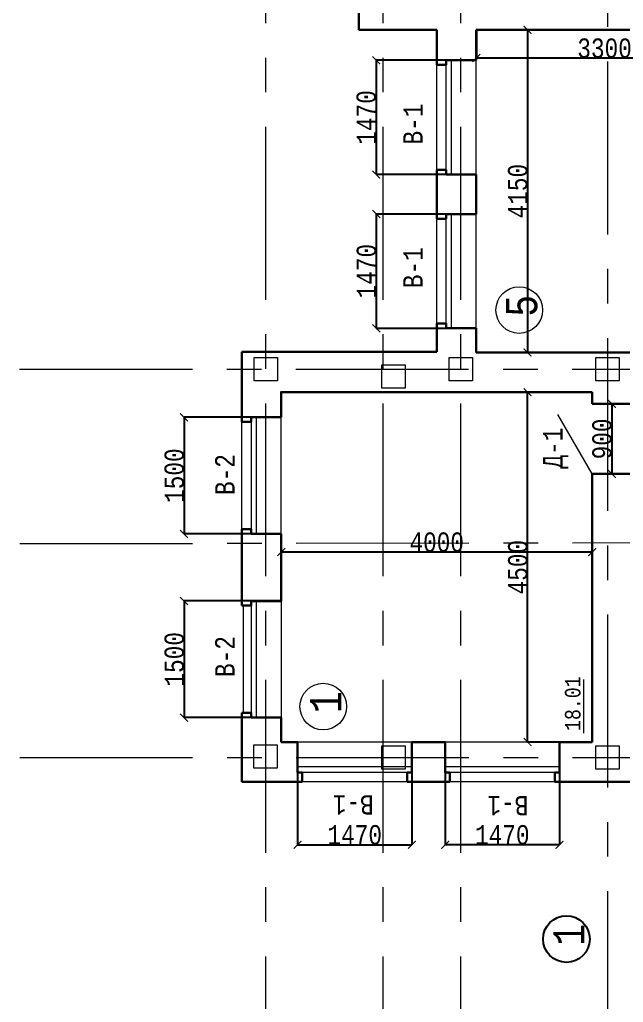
# Model space of a CAD drawing. Header units: millimetres. Extents: x -689206 to 4969298, y -1019800 to 703299.
# Drawn here: x -182620 to -174851, y -475862 to -463225 of the extents above; entities that cross this region are included whole.
import ezdxf

# ---------------------------------------------------------------- set-up
doc = ezdxf.new("R2010")
doc.units = ezdxf.units.MM
doc.linetypes.add('осеваяX2', pattern=[101.6, 63.5, -12.7, 12.7, -12.7])
for name, color, linetype, lineweight in [('несущие', 7, 'Continuous', 30), ('РАЗМЕРЫ', 7, 'Continuous', 9), ('Слой1', 7, 'Continuous', 30), ('стены', 7, 'Continuous', 20)]:
    doc.layers.add(name, color=color, linetype=linetype, lineweight=lineweight)
doc.layers.add('четотам', color=7, linetype='Continuous')
doc.styles.add('Аннотативный', font='isocteur.ttf', dxfattribs={"width": 0.7, "height": 250})
doc.dimstyles.new('Аннотативный', dxfattribs={"dimscale": 0, "dimtxt": 250, "dimasz": 100, "dimexe": 1.25, "dimexo": 0.625, "dimtad": 1, "dimdec": 0, "dimtxsty": 'Аннотативный', "dimblk": 'ARCHTICK', "dimcen": 2.5, "dimadec": 0, "dimazin": 0, "dimtfac": 1, "dimtdec": 0, "dimtmove": 0, "dimatfit": 3, "dimfxl": 1, "dimarcsym": 0})

# ---------------------------------------------------------------- blocks, each defined once
blk = doc.blocks.new('_ArchTick')
at = {"color": 0, "linetype": 'ByBlock', "const_width": 0.15}
blk.add_lwpolyline([(-0.5, -0.5), (0.5, 0.5)], dxfattribs=at)
blk = doc.blocks.new('*D3008')
at = {"layer": 'Defpoints', "color": 0, "lineweight": 30, "transparency": 16777216}
for p in [(-176743, -463356), (-173443, -463356), (-176743, -463720)]:
    blk.add_point(p, dxfattribs=at)
at = {"layer": 'стены', "color": 0, "lineweight": -2, "transparency": 16777216}
for p, q in [((-176743, -463356), (-176743, -463721)), ((-173443, -463356), (-173443, -463721)), ((-173443, -463720), (-176743, -463720))]:
    blk.add_line(p, q, dxfattribs=at)
at = {"layer": 'стены', "color": 0, "lineweight": -2, "transparency": 16777216, "xscale": 100, "yscale": 100, "zscale": 100, "rotation": 180}
blk.add_blockref('_ArchTick', (-176743, -463720), dxfattribs=at)
at = {"layer": 'стены', "color": 0, "lineweight": -2, "transparency": 16777216, "xscale": 100, "yscale": 100, "zscale": 100}
blk.add_blockref('_ArchTick', (-173443, -463720), dxfattribs=at)
at = {"layer": 'стены', "color": 0, "lineweight": 5, "transparency": 16777216, "insert": (-175093, -463594), "char_height": 250, "attachment_point": 5, "style": 'Аннотативный'}
blk.add_mtext('3300', dxfattribs=at)
blk = doc.blocks.new('*D3009')
at = {"layer": 'Defpoints', "color": 0, "lineweight": 30, "transparency": 16777216}
for p in [(-176743, -463356), (-176743, -467506), (-176084, -467506)]:
    blk.add_point(p, dxfattribs=at)
at = {"layer": 'стены', "color": 0, "lineweight": -2, "transparency": 16777216}
for p, q in [((-176743, -463356), (-176083, -463356)), ((-176084, -463356), (-176084, -467506)), ((-176743, -467506), (-176083, -467506))]:
    blk.add_line(p, q, dxfattribs=at)
at = {"layer": 'стены', "color": 0, "lineweight": -2, "transparency": 16777216, "xscale": 100, "yscale": 100, "zscale": 100}
for p, rotation in [((-176084, -463356), 90), ((-176084, -467506), 270)]:
    blk.add_blockref('_ArchTick', p, dxfattribs=dict(at, rotation=rotation))
at = {"layer": 'стены', "color": 0, "lineweight": 5, "transparency": 16777216, "insert": (-176209, -465431), "char_height": 250, "attachment_point": 5, "rotation": 90, "style": 'Аннотативный'}
blk.add_mtext('4150', dxfattribs=at)
blk = doc.blocks.new('*D3023')
at = {"layer": 'Defpoints', "color": 0, "lineweight": 30, "transparency": 16777216}
for p in [(-176743, -465725), (-178031, -467195), (-176743, -467195)]:
    blk.add_point(p, dxfattribs=at)
at = {"layer": 'стены', "color": 0, "lineweight": -2, "transparency": 16777216}
for p, q in [((-176744, -465725), (-178032, -465725)), ((-178031, -465725), (-178031, -467195)), ((-176744, -467195), (-178032, -467195))]:
    blk.add_line(p, q, dxfattribs=at)
at = {"layer": 'стены', "color": 0, "lineweight": -2, "transparency": 16777216, "xscale": 100, "yscale": 100, "zscale": 100}
for p, rotation in [((-178031, -465725), 90), ((-178031, -467195), 270)]:
    blk.add_blockref('_ArchTick', p, dxfattribs=dict(at, rotation=rotation))
at = {"layer": 'стены', "color": 0, "lineweight": 5, "transparency": 16777216, "insert": (-178156, -466460), "char_height": 250, "attachment_point": 5, "rotation": 90, "style": 'Аннотативный'}
blk.add_mtext('1470', dxfattribs=at)
blk = doc.blocks.new('*D3024')
at = {"layer": 'Defpoints', "color": 0, "lineweight": 30, "transparency": 16777216}
for p in [(-179253, -468339), (-180504, -469839), (-179253, -469839)]:
    blk.add_point(p, dxfattribs=at)
at = {"layer": 'стены', "color": 0, "lineweight": -2, "transparency": 16777216}
for p, q in [((-179254, -468339), (-180505, -468339)), ((-180504, -468339), (-180504, -469839)), ((-179254, -469839), (-180505, -469839))]:
    blk.add_line(p, q, dxfattribs=at)
at = {"layer": 'стены', "color": 0, "lineweight": -2, "transparency": 16777216, "xscale": 100, "yscale": 100, "zscale": 100}
for p, rotation in [((-180504, -468339), 90), ((-180504, -469839), 270)]:
    blk.add_blockref('_ArchTick', p, dxfattribs=dict(at, rotation=rotation))
at = {"layer": 'стены', "color": 0, "lineweight": 5, "transparency": 16777216, "insert": (-180629, -469089), "char_height": 250, "attachment_point": 5, "rotation": 90, "style": 'Аннотативный'}
blk.add_mtext('1500', dxfattribs=at)
blk = doc.blocks.new('*D3025')
at = {"layer": 'Defpoints', "color": 0, "lineweight": 30, "transparency": 16777216}
for p in [(-179253, -470701), (-180504, -472201), (-179253, -472201)]:
    blk.add_point(p, dxfattribs=at)
at = {"layer": 'стены', "color": 0, "lineweight": -2, "transparency": 16777216}
for p, q in [((-179254, -470701), (-180505, -470701)), ((-180504, -470701), (-180504, -472201)), ((-179254, -472201), (-180505, -472201))]:
    blk.add_line(p, q, dxfattribs=at)
at = {"layer": 'стены', "color": 0, "lineweight": -2, "transparency": 16777216, "xscale": 100, "yscale": 100, "zscale": 100}
for p, rotation in [((-180504, -470701), 90), ((-180504, -472201), 270)]:
    blk.add_blockref('_ArchTick', p, dxfattribs=dict(at, rotation=rotation))
at = {"layer": 'стены', "color": 0, "lineweight": 5, "transparency": 16777216, "insert": (-180629, -471451), "char_height": 250, "attachment_point": 5, "rotation": 90, "style": 'Аннотативный'}
blk.add_mtext('1500', dxfattribs=at)
blk = doc.blocks.new('*D3004')
at = {"layer": 'Defpoints', "color": 0, "lineweight": 30, "transparency": 16777216}
for p in [(-179043, -472516), (-177572, -472516), (-177572, -473836)]:
    blk.add_point(p, dxfattribs=at)
at = {"layer": 'РАЗМЕРЫ', "color": 0, "lineweight": -2, "transparency": 16777216}
for p, q in [((-179043, -472516), (-179043, -473837)), ((-177572, -472516), (-177572, -473837)), ((-179043, -473836), (-177572, -473836))]:
    blk.add_line(p, q, dxfattribs=at)
at = {"layer": 'РАЗМЕРЫ', "color": 0, "lineweight": -2, "transparency": 16777216, "xscale": 100, "yscale": 100, "zscale": 100, "rotation": 180}
blk.add_blockref('_ArchTick', (-179043, -473836), dxfattribs=at)
at = {"layer": 'РАЗМЕРЫ', "color": 0, "lineweight": -2, "transparency": 16777216, "xscale": 100, "yscale": 100, "zscale": 100}
blk.add_blockref('_ArchTick', (-177572, -473836), dxfattribs=at)
at = {"layer": 'РАЗМЕРЫ', "color": 0, "lineweight": 5, "transparency": 16777216, "insert": (-178308, -473710), "char_height": 250, "attachment_point": 5, "style": 'Аннотативный'}
blk.add_mtext('1470', dxfattribs=at)
blk = doc.blocks.new('*D3005')
at = {"layer": 'Defpoints', "color": 0, "lineweight": 30, "transparency": 16777216}
for p in [(-177144, -472516), (-175674, -472516), (-177144, -473836)]:
    blk.add_point(p, dxfattribs=at)
at = {"layer": 'РАЗМЕРЫ', "color": 0, "lineweight": -2, "transparency": 16777216}
for p, q in [((-177144, -472516), (-177144, -473837)), ((-175674, -472516), (-175674, -473837)), ((-175674, -473836), (-177144, -473836))]:
    blk.add_line(p, q, dxfattribs=at)
at = {"layer": 'РАЗМЕРЫ', "color": 0, "lineweight": -2, "transparency": 16777216, "xscale": 100, "yscale": 100, "zscale": 100, "rotation": 180}
blk.add_blockref('_ArchTick', (-177144, -473836), dxfattribs=at)
at = {"layer": 'РАЗМЕРЫ', "color": 0, "lineweight": -2, "transparency": 16777216, "xscale": 100, "yscale": 100, "zscale": 100}
blk.add_blockref('_ArchTick', (-175674, -473836), dxfattribs=at)
at = {"layer": 'РАЗМЕРЫ', "color": 0, "lineweight": 5, "transparency": 16777216, "insert": (-176409, -473710), "char_height": 250, "attachment_point": 5, "style": 'Аннотативный'}
blk.add_mtext('1470', dxfattribs=at)
blk = doc.blocks.new('*D3075')
at = {"layer": 'Defpoints', "color": 0, "lineweight": 30, "transparency": 16777216}
for p in [(-179253, -469971), (-179253, -470072), (-175253, -469971)]:
    blk.add_point(p, dxfattribs=at)
at = {"layer": 'РАЗМЕРЫ', "color": 0, "lineweight": -2, "transparency": 16777216}
for p, q in [((-179253, -469972), (-179253, -470073)), ((-175253, -470072), (-179253, -470072)), ((-175253, -469972), (-175253, -470073))]:
    blk.add_line(p, q, dxfattribs=at)
at = {"layer": 'РАЗМЕРЫ', "color": 0, "lineweight": -2, "transparency": 16777216, "xscale": 100, "yscale": 100, "zscale": 100, "rotation": 180}
blk.add_blockref('_ArchTick', (-179253, -470072), dxfattribs=at)
at = {"layer": 'РАЗМЕРЫ', "color": 0, "lineweight": -2, "transparency": 16777216, "xscale": 100, "yscale": 100, "zscale": 100}
blk.add_blockref('_ArchTick', (-175253, -470072), dxfattribs=at)
at = {"layer": 'РАЗМЕРЫ', "color": 0, "lineweight": 5, "transparency": 16777216, "insert": (-177253, -469946), "char_height": 250, "attachment_point": 5, "style": 'Аннотативный'}
blk.add_mtext('4000', dxfattribs=at)
blk = doc.blocks.new('*D3076')
at = {"layer": 'Defpoints', "color": 0, "lineweight": 30, "transparency": 16777216}
for p in [(-176083, -468016), (-175253, -468016), (-175253, -472516)]:
    blk.add_point(p, dxfattribs=at)
at = {"layer": 'РАЗМЕРЫ', "color": 0, "lineweight": -2, "transparency": 16777216}
for p, q in [((-175254, -468016), (-176084, -468016)), ((-176083, -472516), (-176083, -468016)), ((-175254, -472516), (-176084, -472516))]:
    blk.add_line(p, q, dxfattribs=at)
at = {"layer": 'РАЗМЕРЫ', "color": 0, "lineweight": -2, "transparency": 16777216, "xscale": 100, "yscale": 100, "zscale": 100}
for p, rotation in [((-176083, -468016), 90), ((-176083, -472516), 270)]:
    blk.add_blockref('_ArchTick', p, dxfattribs=dict(at, rotation=rotation))
at = {"layer": 'РАЗМЕРЫ', "color": 0, "lineweight": 5, "transparency": 16777216, "insert": (-176208, -470266), "char_height": 250, "attachment_point": 5, "rotation": 90, "style": 'Аннотативный'}
blk.add_mtext('4500', dxfattribs=at)
blk = doc.blocks.new('*D3036')
at = {"layer": 'Defpoints', "color": 0, "lineweight": 30, "transparency": 16777216}
for p in [(-176743, -463748), (-178032, -465218), (-176743, -465218)]:
    blk.add_point(p, dxfattribs=at)
at = {"layer": 'несущие', "color": 0, "lineweight": -2, "transparency": 16777216}
for p, q in [((-176744, -463748), (-178033, -463748)), ((-178032, -463748), (-178032, -465218)), ((-176744, -465218), (-178033, -465218))]:
    blk.add_line(p, q, dxfattribs=at)
at = {"layer": 'несущие', "color": 0, "lineweight": -2, "transparency": 16777216, "xscale": 100, "yscale": 100, "zscale": 100}
for p, rotation in [((-178032, -463748), 90), ((-178032, -465218), 270)]:
    blk.add_blockref('_ArchTick', p, dxfattribs=dict(at, rotation=rotation))
at = {"layer": 'несущие', "color": 0, "lineweight": 5, "transparency": 16777216, "insert": (-178158, -464483), "char_height": 250, "attachment_point": 5, "rotation": 90, "style": 'Аннотативный'}
blk.add_mtext('1470', dxfattribs=at)
blk = doc.blocks.new('*D3117')
at = {"layer": 'Defpoints', "color": 0, "linetype": 'ByBlock', "lineweight": 30, "transparency": 16777216}
for p in [(-174998, -468167), (-174998, -469067), (-174998, -469067)]:
    blk.add_point(p, dxfattribs=at)
at = {"layer": 'РАЗМЕРЫ', "color": 0, "linetype": 'ByBlock', "lineweight": -2, "transparency": 16777216}
for p, q in [((-174999, -468167), (-175000, -468167)), ((-174998, -468167), (-174998, -469067)), ((-174999, -469067), (-175000, -469067))]:
    blk.add_line(p, q, dxfattribs=at)
at = {"layer": 'РАЗМЕРЫ', "color": 0, "linetype": 'ByBlock', "lineweight": -2, "transparency": 16777216, "xscale": 100, "yscale": 100, "zscale": 100}
for p, rotation in [((-174998, -468167), 90), ((-174998, -469067), 270)]:
    blk.add_blockref('_ArchTick', p, dxfattribs=dict(at, rotation=rotation))
at = {"layer": 'РАЗМЕРЫ', "color": 0, "linetype": 'ByBlock', "lineweight": 5, "transparency": 16777216, "insert": (-175124, -468617), "char_height": 250, "attachment_point": 5, "rotation": 90, "style": 'Аннотативный'}
blk.add_mtext('900', dxfattribs=at)

msp = doc.modelspace()

# ---------------------------------------------------------------- linework, layer by layer
at = {"layer": 'несущие', "color": 18, "linetype": 'ByBlock', "lineweight": 30, "true_color": 0x000000}
for p, q in [((-179761.4, -468399.1), (-179761.4, -467497.5)), ((-179761.4, -470761.2), (-179761.4, -469779.1)), ((-179641.4, -472141.2), (-179761.4, -472141.2)), ((-179761.4, -472141.2), (-179641.4, -472141.2)), ((-179761.4, -473025.6), (-179761.4, -472141.2))]:
    msp.add_line(p, q, dxfattribs=at)
at = {"layer": 'РАЗМЕРЫ', "linetype": 'осеваяX2', "lineweight": 5, "ltscale": 35}
for p, q in [((-179452.9, -491718.3), (-179451.7, -424515.6)), ((-175053.4, -424648.3), (-175053.4, -491718.3)), ((-182620.4, -467719.4), (-132779.1, -467719.4)), ((-182616.8, -469963.4), (-132779.1, -469883.4))]:
    msp.add_line(p, q, dxfattribs=at)
at = {"layer": 'РАЗМЕРЫ', "lineweight": 13}
for p, q in [((-176743.4, -465218), (-176743.4, -463748)), ((-177253.4, -465158), (-177253.4, -463808)), ((-177253.4, -467134.7), (-177253.4, -465784.7)), ((-176743.4, -467194.7), (-176743.4, -465724.7)), ((-179761.4, -469779.1), (-179761.4, -468399.1)), ((-179253.4, -469839.1), (-179253.4, -468339.1)), ((-179253.4, -470701.2), (-179253.4, -472201.2)), ((-179741.5, -472141.2), (-179741.5, -470761.2)), ((-177572.4, -472515.6), (-179042.9, -472515.6)), ((-175674, -472515.6), (-177144.4, -472515.6)), ((-177572.4, -472835.6), (-179042.9, -472835.6)), ((-175674, -472835.6), (-177144.4, -472835.6)), ((-177632.4, -472905.6), (-178982.9, -472905.6)), ((-175734, -472905.6), (-177084.4, -472905.6)), ((-177632.4, -473025.6), (-178982.9, -473025.6)), ((-175734, -473025.6), (-177084.4, -473025.6))]:
    msp.add_line(p, q, dxfattribs=at)
at = {"layer": 'РАЗМЕРЫ'}
msp.add_line((-175359.9, -472401.8), (-175359.9, -471712.5), dxfattribs=at)
at = {"layer": 'Слой1'}
for p, q in [((-179042.9, -472905.6), (-179042.9, -472515.6)), ((-177572.4, -472905.6), (-177572.4, -472515.6)), ((-178982.9, -472905.6), (-179042.9, -472905.6)), ((-178982.9, -472905.6), (-178982.9, -473025.6)), ((-177632.4, -472905.6), (-177632.4, -473025.6)), ((-177632.4, -472905.6), (-177572.4, -472905.6))]:
    msp.add_line(p, q, dxfattribs=at)
at = {"layer": 'Слой1', "lineweight": 30}
for p, q in [((-177144.4, -472905.6), (-177144.4, -472515.6)), ((-175674, -472905.6), (-175674, -472515.6)), ((-177084.4, -472905.6), (-177144.4, -472905.6)), ((-177084.4, -472905.6), (-177084.4, -473025.6)), ((-175734, -472905.6), (-175734, -473025.6)), ((-175734, -472905.6), (-175674, -472905.6))]:
    msp.add_line(p, q, dxfattribs=at)
at = {"layer": 'стены', "linetype": 'осеваяX2', "lineweight": 5, "ltscale": 35}
for p, q in [((-177943.4, -491718.3), (-177943.4, -424515.6)), ((-176943.4, -491718.3), (-176943.4, -424515.6)), ((-182616.8, -472715.6), (-132779.1, -472715.6))]:
    msp.add_line(p, q, dxfattribs=at)
at = {"layer": 'стены', "lineweight": 30}
for p, q in [((-178253.4, -463355.5), (-178253.4, -462439)), ((-178253.4, -463355.5), (-177253.4, -463355.5)), ((-176743.4, -463748), (-176743.4, -463355.5)), ((-176743.4, -463355.5), (-173443.4, -463355.5)), ((-176743.4, -465724.7), (-176743.4, -465218)), ((-176743.4, -467505.5), (-176743.4, -467194.7)), ((-179761.4, -467497.5), (-177253.4, -467497.5)), ((-173443.4, -467505.5), (-176743.4, -467505.5)), ((-179253.4, -468007.5), (-179253.4, -468339.1)), ((-179253.4, -468015.5), (-175253.4, -468015.5)), ((-175253.4, -468015.5), (-175253.4, -468167.4)), ((-174743.4, -468167.4), (-175253.4, -468167.4)), ((-179641.4, -468399.1), (-179761.4, -468399.1)), ((-179253.4, -468339.1), (-179641.4, -468339.1)), ((-179641.4, -468339.1), (-179641.4, -468399.1)), ((-175253.4, -469067.4), (-175253.4, -472515.6)), ((-174743.4, -469067.4), (-175253.4, -469067.4)), ((-179641.4, -469779.1), (-179761.4, -469779.1)), ((-179641.4, -469839.1), (-179641.4, -469779.1)), ((-179253.4, -469839.1), (-179641.4, -469839.1)), ((-179253.4, -469839.1), (-179253.4, -470701.2)), ((-179253.4, -470701.2), (-179641.4, -470701.2)), ((-179641.4, -470701.2), (-179641.4, -470761.2)), ((-179641.4, -470761.2), (-179761.4, -470761.2)), ((-179641.4, -472201.2), (-179641.4, -472141.2)), ((-179253.4, -472201.2), (-179641.4, -472201.2)), ((-179253.4, -472201.2), (-179253.4, -472515.6)), ((-179039.4, -472515.6), (-179253.4, -472515.6)), ((-177144.4, -472515.6), (-177572.4, -472515.6)), ((-175253.4, -472515.6), (-175674, -472515.6)), ((-178982.9, -473025.6), (-179761.4, -473025.6)), ((-177084.4, -473025.6), (-177632.4, -473025.6)), ((-174563.1, -473025.6), (-175734, -473025.6))]:
    msp.add_line(p, q, dxfattribs=at)
at = {"layer": 'стены', "color": 18, "lineweight": 30, "true_color": 0x000000}
for p, q in [((-177253.4, -463355.5), (-177253.4, -463808)), ((-177133.4, -463808), (-177133.4, -463748)), ((-177133.4, -463748), (-176743.4, -463748)), ((-177133.4, -463808), (-177253.4, -463808)), ((-177253.4, -465158), (-177253.4, -465784.7)), ((-177133.4, -465158), (-177253.4, -465158)), ((-177133.4, -465218), (-177133.4, -465158)), ((-177133.4, -465218), (-176743.4, -465218)), ((-177133.4, -465784.7), (-177253.4, -465784.7)), ((-177133.4, -465784.7), (-177133.4, -465724.7)), ((-177133.4, -465724.7), (-176743.4, -465724.7)), ((-177253.4, -467134.7), (-177253.4, -467497.5)), ((-177133.4, -467134.7), (-177253.4, -467134.7)), ((-177133.4, -467194.7), (-177133.4, -467134.7)), ((-177133.4, -467194.7), (-176743.4, -467194.7))]:
    msp.add_line(p, q, dxfattribs=at)
at = {"layer": 'стены', "color": 4, "lineweight": 25}
for p, q in [((-177133.4, -463748), (-176743.4, -463748)), ((-177133.4, -463808), (-177253.4, -463808))]:
    msp.add_line(p, q, dxfattribs=at)
at = {"layer": 'стены', "lineweight": 13}
for p, q in [((-177063.4, -465218), (-177063.4, -463748)), ((-177133.4, -465158), (-177133.4, -463808)), ((-177133.4, -467134.7), (-177133.4, -465784.7)), ((-177063.4, -467194.7), (-177063.4, -465724.7)), ((-179641.4, -468399.1), (-179641.4, -469839.1)), ((-179571.4, -469839.1), (-179571.4, -468339.1)), ((-179571.4, -472201.2), (-179571.4, -470701.2)), ((-179641.4, -470761.2), (-179641.4, -472201.2))]:
    msp.add_line(p, q, dxfattribs=at)
at = {"layer": 'стены', "color": 152, "lineweight": 30, "true_color": 0x2776bb}
for p, q in [((-177103.4, -465724.7), (-176743.4, -465724.7)), ((-176743.4, -467194.7), (-177103.4, -467194.7)), ((-179253.4, -468339.1), (-179611.4, -468339.1)), ((-179253.4, -469839.1), (-179611.4, -469839.1)), ((-179253.4, -470701.2), (-179611.4, -470701.2)), ((-179253.4, -472201.2), (-179611.4, -472201.2))]:
    msp.add_line(p, q, dxfattribs=at)
at = {"layer": 'стены', "color": 7, "lineweight": 30, "true_color": 0xffffff}
for p, q in [((-179761.4, -468399.1), (-179761.4, -467497.5)), ((-179761.4, -470761.2), (-179761.4, -469779.1)), ((-179761.4, -473025.6), (-179761.4, -472141.2)), ((-179641.4, -472141.2), (-179761.4, -472141.2))]:
    msp.add_line(p, q, dxfattribs=at)
at = {"layer": 'стены', "lineweight": 9}
msp.add_line((-175253.4, -469067.4), (-175694.3, -468303.9), dxfattribs=at)
at = {"layer": 'стены', "color": 152, "lineweight": 25, "true_color": 0x2776bb}
msp.add_line((-179253.4, -469839.1), (-179508.4, -469839.1), dxfattribs=at)
at = {"layer": 'стены', "lineweight": 20}
for points in [[(-179602.5, -467869.4), (-179602.5, -467569.4), (-179302.5, -467569.4), (-179302.5, -467869.4)], [(-177957.8, -467966.3), (-177957.8, -467666.3), (-177657.8, -467666.3), (-177657.8, -467966.3)], [(-177093.4, -467869.4), (-177093.4, -467569.4), (-176793.4, -467569.4), (-176793.4, -467869.4)], [(-175203.4, -467869.4), (-175203.4, -467569.4), (-174903.4, -467569.4), (-174903.4, -467869.4)], [(-179608.2, -472852.9), (-179608.2, -472552.9), (-179308.2, -472552.9), (-179308.2, -472852.9)], [(-177957.8, -472865.6), (-177957.8, -472565.6), (-177657.8, -472565.6), (-177657.8, -472865.6)], [(-175203.4, -472865.6), (-175203.4, -472565.6), (-174903.4, -472565.6), (-174903.4, -472865.6)]]:
    msp.add_lwpolyline(points, close=True, dxfattribs=at)
at = {"layer": 'четотам', "lineweight": 13}
for centre in [(-176191.4, -466959.6), (-178713.7, -472058.3)]:
    msp.add_circle(centre, 300, dxfattribs=at)
at = {"layer": 'четотам'}
msp.add_circle((-175583.7, -475048.3), 300, dxfattribs=at)

# ---------------------------------------------------------------- texts
at = {"layer": 'РАЗМЕРЫ', "lineweight": 20, "ltscale": 150, "attachment_point": 1, "style": 'Аннотативный'}
for s, insert, char_height, width, rotation in [('В-1', (-177683.7, -464831), 250, 922.913, 90), ('В-1', (-177683.7, -466678.3), 250, 922.913, 90), ('Д-1', (-175884.3, -468998.3), 250, 922.913, 90), ('В-2', (-180103.7, -469338.3), 250, 922.913, 90), ('В-2', (-180103.7, -471678.3), 250, 922.913, 90), ('В-1', (-178063.7, -473448.3), 250, 922.913, 180), ('В-1', (-176073.7, -473458.3), 250, 922.913, 180), ('1', (-175753.5, -475134.1), 401.1, 1460, 90)]:
    msp.add_mtext(s, dxfattribs=dict(at, insert=insert, char_height=char_height, width=width, rotation=rotation))
at = {"layer": 'РАЗМЕРЫ', "lineweight": 13, "ltscale": 150, "char_height": 401.1, "width": 1460, "attachment_point": 1, "rotation": 90, "style": 'Аннотативный'}
for s, insert in [('5', (-176361.1, -467045.4)), ('1', (-178883.5, -472144.1))]:
    msp.add_mtext(s, dxfattribs=dict(at, insert=insert))
at = {"layer": 'РАЗМЕРЫ', "insert": (-175602.7, -472372.5), "char_height": 200, "width": 656.117, "attachment_point": 1, "rotation": 90, "style": 'Аннотативный'}
msp.add_mtext('18.01', dxfattribs=at)

# ---------------------------------------------------------------- dimensions: what is measured, and where the dimension line sits
at = {"layer": 'несущие', "lineweight": 5}
dim = msp.add_aligned_dim(p1=(-176743.4, -463748), p2=(-176743.4, -465218), distance=-1288.5, dimstyle='Аннотативный', dxfattribs=at)
dim.commit()
dim.dimension.update_dxf_attribs({"geometry": '*D3036', "text_midpoint": (-178157.5, -464483)})
at = {"layer": 'РАЗМЕРЫ', "lineweight": 5}
for base, p1, p2, angle, picture, middle in [((-176082.5, -468015.5), (-175253.4, -472515.6), (-175253.4, -468015.5), 90, '*D3076', (-176208.1, -470265.5)), ((-179253.4, -470071.6), (-175253.4, -469971.2), (-179253.4, -469971.2), 180, '*D3075', (-177253.4, -469945.9)), ((-177144.4, -473835.7), (-175674, -472515.6), (-177144.4, -472515.6), 180, '*D3005', (-176409.2, -473710.1))]:
    dim = msp.add_linear_dim(base=base, p1=p1, p2=p2, angle=angle, dimstyle='Аннотативный', dxfattribs=at)
    dim.commit()
    dim.dimension.update_dxf_attribs({"geometry": picture, "text_midpoint": middle})
at = {"layer": 'РАЗМЕРЫ', "color": 18, "linetype": 'ByBlock', "lineweight": 5, "true_color": 0x000000}
dim = msp.add_linear_dim(base=(-174998.4, -469067.4), p1=(-174998.4, -468167.4), p2=(-174998.4, -469067.4), angle=90, dimstyle='Аннотативный', dxfattribs=at)
dim.commit()
dim.dimension.update_dxf_attribs({"geometry": '*D3117', "text_midpoint": (-175124.1, -468617.4)})
at = {"layer": 'РАЗМЕРЫ', "lineweight": 5}
dim = msp.add_linear_dim(base=(-177572.4374, -473835.6886), p1=(-179042.8561, -472515.5734), p2=(-177572.4374, -472515.5734), angle=180, dimstyle='Аннотативный', dxfattribs=at)
dim.commit()
dim.dimension.update_dxf_attribs({"geometry": '*D3004', "text_midpoint": (-178307.6467, -473835.6886), "dimtype": 160})
at = {"layer": 'стены', "lineweight": 5}
for p1, p2, distance, picture, middle in [((-173443.4, -463355.5), (-176743.4, -463355.5), 364.4, '*D3008', (-175093.4, -463594.3)), ((-176743.4, -463355.5), (-176743.4, -467505.5), 659.7, '*D3009', (-176209.4, -465430.5))]:
    dim = msp.add_aligned_dim(p1=p1, p2=p2, distance=distance, dimstyle='Аннотативный', dxfattribs=at)
    dim.commit()
    dim.dimension.update_dxf_attribs({"geometry": picture, "text_midpoint": middle})
for base, p1, p2, picture, middle in [((-178030.7, -467194.7), (-176743.4, -465724.7), (-176743.4, -467194.7), '*D3023', (-178156.3, -466459.7)), ((-180503.9, -469839.1), (-179253.4, -468339.1), (-179253.4, -469839.1), '*D3024', (-180629.5, -469089.1)), ((-180503.9, -472201.2), (-179253.4, -470701.2), (-179253.4, -472201.2), '*D3025', (-180629.5, -471451.2))]:
    dim = msp.add_linear_dim(base=base, p1=p1, p2=p2, angle=90, dimstyle='Аннотативный', dxfattribs=at)
    dim.commit()
    dim.dimension.update_dxf_attribs({"geometry": picture, "text_midpoint": middle})

doc.saveas('drawing.dxf')
